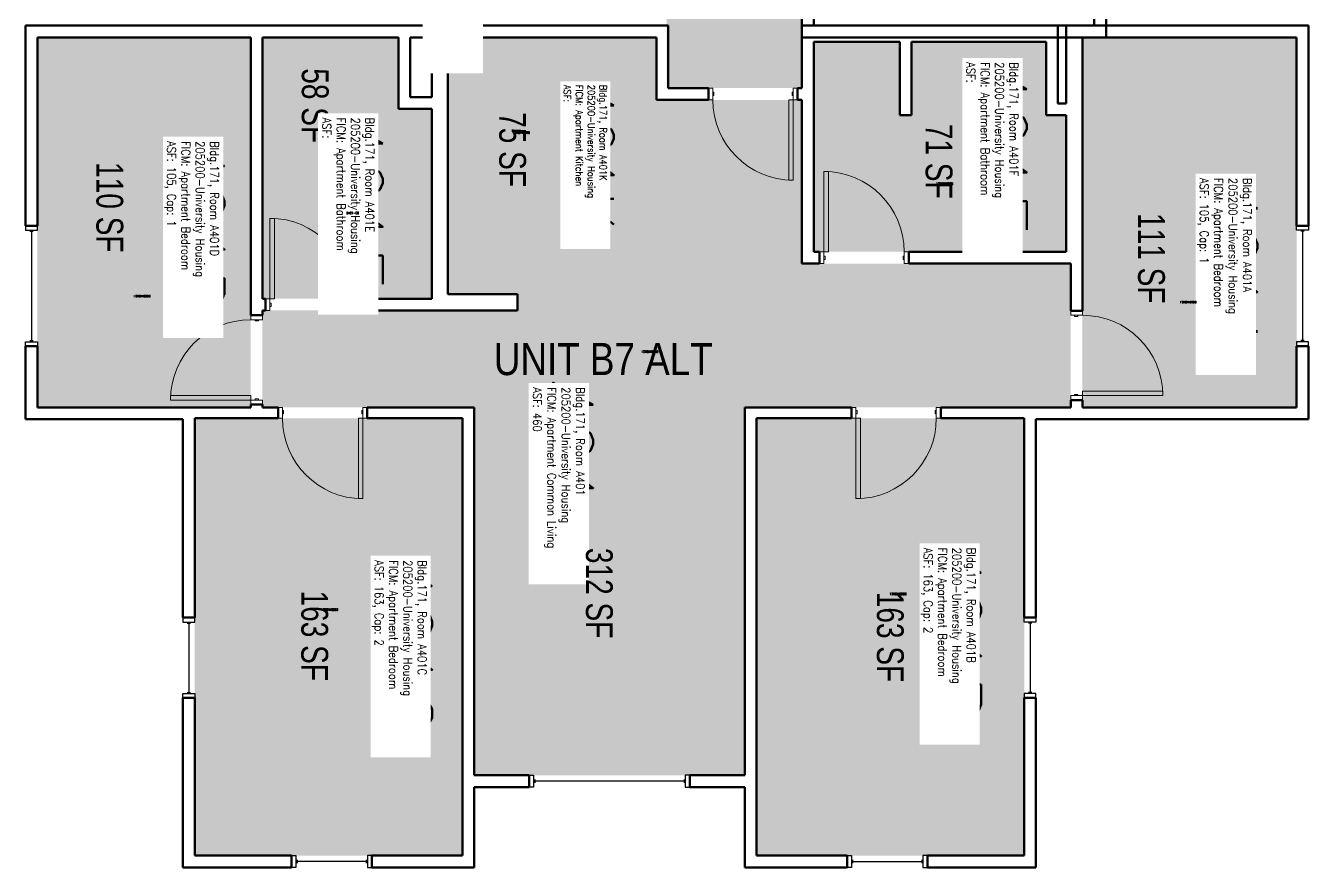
# Model space of a CAD drawing. Header units: inches. Extents: x 88 to 3257, y -489 to 2081.
# Drawn here: x 88 to 662, y -123 to 254 of the extents above; entities that cross this region are included whole.
import ezdxf
from ezdxf.enums import TextEntityAlignment as Align

# ---------------------------------------------------------------- set-up
doc = ezdxf.new("R2010")
doc.units = ezdxf.units.IN
doc.header["$LTSCALE"] = 48
doc.header["$MEASUREMENT"] = 0
for name, color, linetype in [('A-Area-Iden', 1, 'Continuous'), ('A-DOOR', 2, 'Continuous'), ('A-GLAZ', 1, 'Continuous'), ('A-IDEN-RNUM', 7, 'Continuous'), ('A-IDEN-SNUM', 4, 'Continuous'), ('A-IDEN-VNUM', 4, 'Continuous'), ('A-WALL', 5, 'Continuous'), ('AREA-TEXT', 3, 'Continuous'), ('Rooms-Category-Color', 7, 'Continuous'), ('Rooms-College-Color', 7, 'Continuous'), ('Rooms-Department-Color', 7, 'Continuous'), ('Rooms-Division-Color', 7, 'Continuous'), ('Rooms-Information', 7, 'Continuous')]:
    doc.layers.add(name, color=color, linetype=linetype)
doc.styles.add('AREA', font='arial.ttf', dxfattribs={"width": 0.75, "height": 12})
doc.styles.add('ROOMSNUMBER', font='txt.shx', dxfattribs={"height": 0.03})
doc.styles.add('ROOMVNUMBER', font='simplex.shx', dxfattribs={"width": 0.85})
doc.styles.get("Standard").update_dxf_attribs({"font": 'ARIALN.TTF'})

msp = doc.modelspace()

# ---------------------------------------------------------------- hatches: boundary and pattern name
at = {"layer": 'Rooms-Category-Color', "true_color": 0xadadad}
msp.add_hatch(color=253, dxfattribs=at).paths.add_polyline_path([(547.22, 1168.24), (547.22, 1193.24), (464.89, 1193.24), (464.89, 1168.24), (375.5, 1168.24), (375.5, 1082.22), (350.5, 1082.22), (350.5, 999.89), (375.5, 999.89), (375.5, 815.86), (350.5, 815.86), (350.5, 733.53), (375.5, 733.53), (374.88, 226), (435.5, 226), (435.5, 616.78), (460.5, 616.78), (460.5, 699.11), (435.5, 699.11), (435.5, 881.25), (507.5, 881.25), (507.5, 960.25), (435.5, 960.25), (435.5, 1023.88), (495.87, 1084.25), (547.22, 1084.25)])
at = {"layer": 'Rooms-Category-Color', "true_color": 0x728ef3}
for points in [[(92.83, 248.75), (92.83, 82.88), (188.46, 82.88), (188.46, 248.75)], [(193.71, 248.75), (193.71, 131.63), (269.58, 131.63), (269.58, 216.76), (254.69, 216.76), (254.69, 248.75)], [(370.25, 133.63), (276.83, 133.63), (276.83, 248.75), (370.25, 248.75)], [(657.17, 248.75), (657.17, 82.88), (561.17, 82.88), (561.17, 248.75)], [(440.75, 246.75), (440.75, 152.64), (553.92, 152.64), (553.92, 213.81), (544.88, 213.81), (544.88, 246.75), (484.53, 246.75), (484.53, 213.81), (479.28, 213.81), (479.28, 246.75)], [(288.58, -82), (409.82, -82), (409.82, 82.88), (555.92, 82.88), (555.92, 147.39), (435.5, 147.39), (435.5, 220.75), (370.25, 220.75), (370.25, 133.63), (307.96, 133.63), (307.96, 126.38), (193.71, 126.38), (193.71, 82.88), (288.58, 82.88)], [(163.33, -118), (283.33, -118), (283.33, 78), (163.33, 78)], [(415.07, 78), (415.07, -118), (535.07, -118), (535.07, 78)]]:
    msp.add_hatch(color=171, dxfattribs=at).paths.add_polyline_path(points)
at = {"layer": 'Rooms-College-Color', "true_color": 0xadadad}
for points in [[(547.22, 1168.24), (547.22, 1193.24), (464.89, 1193.24), (464.89, 1168.24), (375.5, 1168.24), (375.5, 1082.22), (350.5, 1082.22), (350.5, 999.89), (375.5, 999.89), (375.5, 815.86), (350.5, 815.86), (350.5, 733.53), (375.5, 733.53), (374.88, 226), (435.5, 226), (435.5, 616.78), (460.5, 616.78), (460.5, 699.11), (435.5, 699.11), (435.5, 881.25), (507.5, 881.25), (507.5, 960.25), (435.5, 960.25), (435.5, 1023.88), (495.87, 1084.25), (547.22, 1084.25)], [(92.83, 248.75), (92.83, 82.88), (188.46, 82.88), (188.46, 248.75)], [(193.71, 248.75), (193.71, 131.63), (269.58, 131.63), (269.58, 216.76), (254.69, 216.76), (254.69, 248.75)], [(370.25, 133.63), (276.83, 133.63), (276.83, 248.75), (370.25, 248.75)], [(657.17, 248.75), (657.17, 82.88), (561.17, 82.88), (561.17, 248.75)], [(440.75, 246.75), (440.75, 152.64), (553.92, 152.64), (553.92, 213.81), (544.88, 213.81), (544.88, 246.75), (484.53, 246.75), (484.53, 213.81), (479.28, 213.81), (479.28, 246.75)], [(288.58, -82), (409.82, -82), (409.82, 82.88), (555.92, 82.88), (555.92, 147.39), (435.5, 147.39), (435.5, 220.75), (370.25, 220.75), (370.25, 133.63), (307.96, 133.63), (307.96, 126.38), (193.71, 126.38), (193.71, 82.88), (288.58, 82.88)], [(163.33, -118), (283.33, -118), (283.33, 78), (163.33, 78)], [(415.07, 78), (415.07, -118), (535.07, -118), (535.07, 78)]]:
    msp.add_hatch(color=253, dxfattribs=at).paths.add_polyline_path(points)
at = {"layer": 'Rooms-Department-Color', "true_color": 0xacacac}
msp.add_hatch(color=253, dxfattribs=at).paths.add_polyline_path([(547.22, 1168.24), (547.22, 1193.24), (464.89, 1193.24), (464.89, 1168.24), (375.5, 1168.24), (375.5, 1082.22), (350.5, 1082.22), (350.5, 999.89), (375.5, 999.89), (375.5, 815.86), (350.5, 815.86), (350.5, 733.53), (375.5, 733.53), (374.88, 226), (435.5, 226), (435.5, 616.78), (460.5, 616.78), (460.5, 699.11), (435.5, 699.11), (435.5, 881.25), (507.5, 881.25), (507.5, 960.25), (435.5, 960.25), (435.5, 1023.88), (495.87, 1084.25), (547.22, 1084.25)])
at = {"layer": 'Rooms-Department-Color', "true_color": 0x604aed}
for points in [[(92.83, 248.75), (92.83, 82.88), (188.46, 82.88), (188.46, 248.75)], [(193.71, 248.75), (193.71, 131.63), (269.58, 131.63), (269.58, 216.76), (254.69, 216.76), (254.69, 248.75)], [(370.25, 133.63), (276.83, 133.63), (276.83, 248.75), (370.25, 248.75)], [(657.17, 248.75), (657.17, 82.88), (561.17, 82.88), (561.17, 248.75)], [(440.75, 246.75), (440.75, 152.64), (553.92, 152.64), (553.92, 213.81), (544.88, 213.81), (544.88, 246.75), (484.53, 246.75), (484.53, 213.81), (479.28, 213.81), (479.28, 246.75)], [(288.58, -82), (409.82, -82), (409.82, 82.88), (555.92, 82.88), (555.92, 147.39), (435.5, 147.39), (435.5, 220.75), (370.25, 220.75), (370.25, 133.63), (307.96, 133.63), (307.96, 126.38), (193.71, 126.38), (193.71, 82.88), (288.58, 82.88)], [(163.33, -118), (283.33, -118), (283.33, 78), (163.33, 78)], [(415.07, 78), (415.07, -118), (535.07, -118), (535.07, 78)]]:
    msp.add_hatch(color=173, dxfattribs=at).paths.add_polyline_path(points)
at = {"layer": 'Rooms-Division-Color', "true_color": 0xadadad}
msp.add_hatch(color=253, dxfattribs=at).paths.add_polyline_path([(547.22, 1168.24), (547.22, 1193.24), (464.89, 1193.24), (464.89, 1168.24), (375.5, 1168.24), (375.5, 1082.22), (350.5, 1082.22), (350.5, 999.89), (375.5, 999.89), (375.5, 815.86), (350.5, 815.86), (350.5, 733.53), (375.5, 733.53), (374.88, 226), (435.5, 226), (435.5, 616.78), (460.5, 616.78), (460.5, 699.11), (435.5, 699.11), (435.5, 881.25), (507.5, 881.25), (507.5, 960.25), (435.5, 960.25), (435.5, 1023.88), (495.87, 1084.25), (547.22, 1084.25)])
at = {"layer": 'Rooms-Division-Color', "true_color": 0x604aed}
for points in [[(92.83, 248.75), (92.83, 82.88), (188.46, 82.88), (188.46, 248.75)], [(193.71, 248.75), (193.71, 131.63), (269.58, 131.63), (269.58, 216.76), (254.69, 216.76), (254.69, 248.75)], [(370.25, 133.63), (276.83, 133.63), (276.83, 248.75), (370.25, 248.75)], [(657.17, 248.75), (657.17, 82.88), (561.17, 82.88), (561.17, 248.75)], [(440.75, 246.75), (440.75, 152.64), (553.92, 152.64), (553.92, 213.81), (544.88, 213.81), (544.88, 246.75), (484.53, 246.75), (484.53, 213.81), (479.28, 213.81), (479.28, 246.75)], [(288.58, -82), (409.82, -82), (409.82, 82.88), (555.92, 82.88), (555.92, 147.39), (435.5, 147.39), (435.5, 220.75), (370.25, 220.75), (370.25, 133.63), (307.96, 133.63), (307.96, 126.38), (193.71, 126.38), (193.71, 82.88), (288.58, 82.88)], [(163.33, -118), (283.33, -118), (283.33, 78), (163.33, 78)], [(415.07, 78), (415.07, -118), (535.07, -118), (535.07, 78)]]:
    msp.add_hatch(color=173, dxfattribs=at).paths.add_polyline_path(points)

# ---------------------------------------------------------------- linework, layer by layer
at = {"layer": 'A-DOOR', "linetype": 'Continuous', "lineweight": 18}
for points in [[(395.54, 226), (393.54, 226), (393.54, 220.75), (395.54, 220.75)], [(395.54, 226), (393.54, 226), (393.54, 220.75), (395.54, 220.75)], [(395.54, 224.25), (396.04, 224.25), (396.04, 222.75), (395.54, 222.75)], [(395.54, 224.25), (396.04, 224.25), (396.04, 222.75), (395.54, 222.75)], [(431.54, 224.25), (431.04, 224.25), (431.04, 222.75), (431.54, 222.75)], [(431.54, 224.25), (431.04, 224.25), (431.04, 222.75), (431.54, 222.75)], [(431.54, 226), (433.54, 226), (433.54, 220.75), (431.54, 220.75)], [(431.54, 226), (433.54, 226), (433.54, 220.75), (431.54, 220.75)], [(431.54, 220.75), (429.54, 220.75), (429.54, 184.75), (431.54, 184.75)], [(431.54, 220.75), (429.54, 220.75), (429.54, 184.75), (431.54, 184.75)], [(445.32, 152.64), (447.32, 152.64), (447.32, 188.64), (445.32, 188.64)], [(445.32, 152.64), (447.32, 152.64), (447.32, 188.64), (445.32, 188.64)], [(197.08, 131.63), (199.08, 131.63), (199.08, 167.63), (197.08, 167.63)], [(197.08, 131.63), (199.08, 131.63), (199.08, 167.63), (197.08, 167.63)], [(445.32, 147.39), (443.32, 147.39), (443.32, 152.64), (445.32, 152.64)], [(445.32, 147.39), (443.32, 147.39), (443.32, 152.64), (445.32, 152.64)], [(445.32, 149.14), (445.82, 149.14), (445.82, 150.64), (445.32, 150.64)], [(445.32, 149.14), (445.82, 149.14), (445.82, 150.64), (445.32, 150.64)], [(481.32, 149.14), (480.82, 149.14), (480.82, 150.64), (481.32, 150.64)], [(481.32, 149.14), (480.82, 149.14), (480.82, 150.64), (481.32, 150.64)], [(481.32, 147.39), (483.32, 147.39), (483.32, 152.64), (481.32, 152.64)], [(481.32, 147.39), (483.32, 147.39), (483.32, 152.64), (481.32, 152.64)], [(197.08, 126.38), (195.08, 126.38), (195.08, 131.63), (197.08, 131.63)], [(197.08, 126.38), (195.08, 126.38), (195.08, 131.63), (197.08, 131.63)], [(197.08, 128.13), (197.58, 128.13), (197.58, 129.63), (197.08, 129.63)], [(197.08, 128.13), (197.58, 128.13), (197.58, 129.63), (197.08, 129.63)], [(233.08, 128.13), (232.58, 128.13), (232.58, 129.63), (233.08, 129.63)], [(233.08, 128.13), (232.58, 128.13), (232.58, 129.63), (233.08, 129.63)], [(233.08, 126.38), (235.08, 126.38), (235.08, 131.63), (233.08, 131.63)], [(233.08, 126.38), (235.08, 126.38), (235.08, 131.63), (233.08, 131.63)], [(193.71, 122.2), (193.71, 124.2), (188.46, 124.2), (188.46, 122.2)], [(193.71, 122.2), (193.71, 124.2), (188.46, 124.2), (188.46, 122.2)], [(191.96, 122.2), (191.96, 121.7), (190.46, 121.7), (190.46, 122.2)], [(191.96, 122.2), (191.96, 121.7), (190.46, 121.7), (190.46, 122.2)], [(555.92, 124.19), (555.92, 126.19), (561.17, 126.19), (561.17, 124.19)], [(555.92, 124.19), (555.92, 126.19), (561.17, 126.19), (561.17, 124.19)], [(557.67, 124.19), (557.67, 123.69), (559.17, 123.69), (559.17, 124.19)], [(557.67, 124.19), (557.67, 123.69), (559.17, 123.69), (559.17, 124.19)], [(188.46, 86.2), (188.46, 88.2), (152.46, 88.2), (152.46, 86.2)], [(188.46, 86.2), (188.46, 88.2), (152.46, 88.2), (152.46, 86.2)], [(191.96, 86.2), (191.96, 86.7), (190.46, 86.7), (190.46, 86.2)], [(191.96, 86.2), (191.96, 86.7), (190.46, 86.7), (190.46, 86.2)], [(555.92, 88.19), (555.92, 86.19), (561.17, 86.19), (561.17, 88.19)], [(555.92, 88.19), (555.92, 86.19), (561.17, 86.19), (561.17, 88.19)], [(557.67, 88.19), (557.67, 88.69), (559.17, 88.69), (559.17, 88.19)], [(557.67, 88.19), (557.67, 88.69), (559.17, 88.69), (559.17, 88.19)], [(561.17, 88.19), (561.17, 90.19), (597.17, 90.19), (597.17, 88.19)], [(561.17, 88.19), (561.17, 90.19), (597.17, 90.19), (597.17, 88.19)], [(193.71, 86.2), (193.71, 84.2), (188.46, 84.2), (188.46, 86.2)], [(193.71, 86.2), (193.71, 84.2), (188.46, 84.2), (188.46, 86.2)], [(202.7, 82.88), (200.7, 82.88), (200.7, 78), (202.7, 78)], [(202.7, 82.88), (200.7, 82.88), (200.7, 78), (202.7, 78)], [(202.7, 81.5), (203.2, 81.5), (203.2, 80), (202.7, 80)], [(202.7, 81.5), (203.2, 81.5), (203.2, 80), (202.7, 80)], [(238.7, 81.5), (238.2, 81.5), (238.2, 80), (238.7, 80)], [(238.7, 81.5), (238.2, 81.5), (238.2, 80), (238.7, 80)], [(238.7, 82.88), (240.7, 82.88), (240.7, 78), (238.7, 78)], [(238.7, 82.88), (240.7, 82.88), (240.7, 78), (238.7, 78)], [(459.7, 82.88), (457.7, 82.88), (457.7, 78), (459.7, 78)], [(459.7, 82.88), (457.7, 82.88), (457.7, 78), (459.7, 78)], [(459.7, 81.5), (460.2, 81.5), (460.2, 80), (459.7, 80)], [(459.7, 81.5), (460.2, 81.5), (460.2, 80), (459.7, 80)], [(495.7, 81.5), (495.2, 81.5), (495.2, 80), (495.7, 80)], [(495.7, 81.5), (495.2, 81.5), (495.2, 80), (495.7, 80)], [(495.7, 82.88), (497.7, 82.88), (497.7, 78), (495.7, 78)], [(495.7, 82.88), (497.7, 82.88), (497.7, 78), (495.7, 78)], [(238.7, 78), (236.7, 78), (236.7, 42), (238.7, 42)], [(238.7, 78), (236.7, 78), (236.7, 42), (238.7, 42)], [(459.7, 78), (461.7, 78), (461.7, 42), (459.7, 42)], [(459.7, 78), (461.7, 78), (461.7, 42), (459.7, 42)]]:
    msp.add_lwpolyline(points, close=True, dxfattribs=at)
at = {"layer": 'A-DOOR', "linetype": 'Continuous', "lineweight": 18, "extrusion": (0, 0, -1)}
for centre, start, end in [((-431.54, 220.75), 270, 0), ((-431.54, 220.75), 270, 0), ((-445.32, 152.64), 90, 180), ((-445.32, 152.64), 90, 180), ((-197.08, 131.63), 90, 180), ((-197.08, 131.63), 90, 180), ((-188.46, 86.2), 0, 90), ((-188.46, 86.2), 0, 90), ((-238.7, 78), 270, 0), ((-238.7, 78), 270, 0)]:
    msp.add_arc(centre, 36, start, end, dxfattribs=at)
at = {"layer": 'A-DOOR', "linetype": 'Continuous', "lineweight": 18}
for centre, start, end in [((561.17, 88.19), 0, 90), ((561.17, 88.19), 0, 90), ((459.7, 78), 270, 0), ((459.7, 78), 270, 0)]:
    msp.add_arc(centre, 36, start, end, dxfattribs=at)
at = {"layer": 'A-GLAZ', "linetype": 'Continuous', "lineweight": 25}
for p, q in [((89.46, 161.84), (90.96, 161.84)), ((89.46, 161.84), (90.96, 161.84)), ((90.21, 161.84), (90.21, 112.84)), ((90.21, 161.84), (90.21, 112.84)), ((660.54, 161.84), (659.04, 161.84)), ((660.54, 161.84), (659.04, 161.84)), ((659.79, 161.84), (659.79, 112.84)), ((659.79, 161.84), (659.79, 112.84)), ((89.46, 112.84), (90.96, 112.84)), ((89.46, 112.84), (90.96, 112.84)), ((660.54, 112.84), (659.04, 112.84)), ((660.54, 112.84), (659.04, 112.84)), ((159.96, -13.81), (161.46, -13.81)), ((159.96, -13.81), (161.46, -13.81)), ((160.71, -13.81), (160.71, -44.81)), ((160.71, -13.81), (160.71, -44.81)), ((538.44, -13.81), (536.94, -13.81)), ((538.44, -13.81), (536.94, -13.81)), ((537.69, -13.81), (537.69, -44.81)), ((537.69, -13.81), (537.69, -44.81)), ((159.96, -44.81), (161.46, -44.81)), ((159.96, -44.81), (161.46, -44.81)), ((538.44, -44.81), (536.94, -44.81)), ((538.44, -44.81), (536.94, -44.81)), ((315.71, -83.87), (315.71, -85.37)), ((315.71, -83.87), (315.71, -85.37)), ((382.71, -84.62), (315.71, -84.62)), ((382.71, -84.62), (315.71, -84.62)), ((382.71, -83.87), (382.71, -85.37)), ((382.71, -83.87), (382.71, -85.37)), ((209.21, -119.87), (209.21, -121.37)), ((209.21, -119.87), (209.21, -121.37)), ((240.21, -120.62), (209.21, -120.62)), ((240.21, -120.62), (209.21, -120.62)), ((240.21, -119.87), (240.21, -121.37)), ((240.21, -119.87), (240.21, -121.37)), ((458.19, -119.87), (458.19, -121.37)), ((458.19, -119.87), (458.19, -121.37)), ((458.19, -120.62), (489.19, -120.62)), ((458.19, -120.62), (489.19, -120.62)), ((489.19, -119.87), (489.19, -121.37)), ((489.19, -119.87), (489.19, -121.37))]:
    msp.add_line(p, q, dxfattribs=at)
for points in [[(92.83, 162.34), (92.83, 164.34), (87.58, 164.34), (87.58, 162.34)], [(92.83, 162.34), (92.83, 164.34), (87.58, 164.34), (87.58, 162.34)], [(657.17, 162.34), (657.17, 164.34), (662.42, 164.34), (662.42, 162.34)], [(657.17, 162.34), (657.17, 164.34), (662.42, 164.34), (662.42, 162.34)], [(92.83, 112.34), (92.83, 110.34), (87.58, 110.34), (87.58, 112.34)], [(92.83, 112.34), (92.83, 110.34), (87.58, 110.34), (87.58, 112.34)], [(657.17, 112.34), (657.17, 110.34), (662.42, 110.34), (662.42, 112.34)], [(657.17, 112.34), (657.17, 110.34), (662.42, 110.34), (662.42, 112.34)], [(163.33, -13.31), (163.33, -11.31), (158.08, -11.31), (158.08, -13.31)], [(163.33, -13.31), (163.33, -11.31), (158.08, -11.31), (158.08, -13.31)], [(535.07, -13.31), (535.07, -11.31), (540.32, -11.31), (540.32, -13.31)], [(535.07, -13.31), (535.07, -11.31), (540.32, -11.31), (540.32, -13.31)], [(163.33, -45.31), (163.33, -47.31), (158.08, -47.31), (158.08, -45.31)], [(163.33, -45.31), (163.33, -47.31), (158.08, -47.31), (158.08, -45.31)], [(535.07, -45.31), (535.07, -47.31), (540.32, -47.31), (540.32, -45.31)], [(535.07, -45.31), (535.07, -47.31), (540.32, -47.31), (540.32, -45.31)], [(315.21, -87.25), (313.21, -87.25), (313.21, -82), (315.21, -82)], [(315.21, -87.25), (313.21, -87.25), (313.21, -82), (315.21, -82)], [(383.21, -87.25), (385.21, -87.25), (385.21, -82), (383.21, -82)], [(383.21, -87.25), (385.21, -87.25), (385.21, -82), (383.21, -82)], [(208.71, -123.25), (206.71, -123.25), (206.71, -118), (208.71, -118)], [(208.71, -123.25), (206.71, -123.25), (206.71, -118), (208.71, -118)], [(240.71, -123.25), (242.71, -123.25), (242.71, -118), (240.71, -118)], [(240.71, -123.25), (242.71, -123.25), (242.71, -118), (240.71, -118)], [(457.69, -123.25), (455.69, -123.25), (455.69, -118), (457.69, -118)], [(457.69, -123.25), (455.69, -123.25), (455.69, -118), (457.69, -118)], [(489.69, -123.25), (491.69, -123.25), (491.69, -118), (489.69, -118)], [(489.69, -123.25), (491.69, -123.25), (491.69, -118), (489.69, -118)]]:
    msp.add_lwpolyline(points, close=True, dxfattribs=at)
at = {"layer": 'A-WALL', "linetype": 'Continuous', "lineweight": 50}
for p, q in [((435.5, 248.75), (435.5, 377.38)), ((435.5, 248.75), (435.5, 377.38)), ((440.75, 372.75), (440.75, 254)), ((440.75, 372.75), (440.75, 254)), ((566.5, 254), (566.5, 264.88)), ((566.5, 254), (566.5, 264.88)), ((571.75, 264.88), (571.75, 248.75)), ((571.75, 264.88), (571.75, 248.75)), ((87.58, 164.34), (87.58, 254)), ((87.58, 254), (375.5, 254)), ((87.58, 164.34), (87.58, 254)), ((87.58, 254), (375.5, 254)), ((375.5, 254), (375.5, 226)), ((375.5, 254), (375.5, 226)), ((435.5, 254), (550.13, 254)), ((435.5, 226), (435.5, 254)), ((435.5, 254), (550.13, 254)), ((435.5, 226), (435.5, 254)), ((440.75, 254), (566.5, 254)), ((440.75, 254), (566.5, 254)), ((550.13, 254), (550.13, 219.06)), ((550.13, 254), (550.13, 219.06)), ((553.92, 254), (662.42, 254)), ((553.92, 219.06), (553.92, 254)), ((553.92, 254), (662.42, 254)), ((553.92, 219.06), (553.92, 254)), ((662.42, 254), (662.42, 164.34)), ((662.42, 254), (662.42, 164.34)), ((92.83, 248.75), (92.83, 164.34)), ((188.46, 248.75), (92.83, 248.75)), ((92.83, 248.75), (92.83, 164.34)), ((188.46, 248.75), (92.83, 248.75)), ((188.46, 124.2), (188.46, 248.75)), ((188.46, 124.2), (188.46, 248.75)), ((254.69, 248.75), (193.71, 248.75)), ((193.71, 248.75), (193.71, 131.63)), ((254.69, 248.75), (193.71, 248.75)), ((193.71, 248.75), (193.71, 131.63)), ((254.69, 216.76), (254.69, 248.75)), ((254.69, 216.76), (254.69, 248.75)), ((269.58, 248.75), (259.94, 248.75)), ((259.94, 248.75), (259.94, 222.01)), ((269.58, 248.75), (259.94, 248.75)), ((259.94, 248.75), (259.94, 222.01)), ((269.58, 222.01), (269.58, 248.75)), ((269.58, 222.01), (269.58, 248.75)), ((370.25, 248.75), (276.83, 248.75)), ((276.83, 248.75), (276.83, 133.63)), ((370.25, 248.75), (276.83, 248.75)), ((276.83, 248.75), (276.83, 133.63)), ((370.25, 220.75), (370.25, 248.75)), ((370.25, 220.75), (370.25, 248.75)), ((571.75, 248.75), (435.5, 248.75)), ((571.75, 248.75), (435.5, 248.75)), ((657.17, 248.75), (561.17, 248.75)), ((561.17, 248.75), (561.17, 152.01)), ((657.17, 248.75), (561.17, 248.75)), ((561.17, 248.75), (561.17, 152.01)), ((657.17, 164.34), (657.17, 248.75)), ((657.17, 164.34), (657.17, 248.75)), ((479.28, 246.75), (440.75, 246.75)), ((440.75, 246.75), (440.75, 152.64)), ((479.28, 246.75), (440.75, 246.75)), ((440.75, 246.75), (440.75, 152.64)), ((479.28, 213.81), (479.28, 246.75)), ((479.28, 213.81), (479.28, 246.75)), ((544.88, 246.75), (484.53, 246.75)), ((484.53, 246.75), (484.53, 213.81)), ((544.88, 246.75), (484.53, 246.75)), ((484.53, 246.75), (484.53, 213.81)), ((544.88, 213.81), (544.88, 246.75)), ((544.88, 213.81), (544.88, 246.75)), ((375.5, 226), (393.54, 226)), ((375.5, 226), (393.54, 226)), ((393.54, 226), (393.54, 220.75)), ((393.54, 226), (393.54, 220.75)), ((433.54, 220.75), (433.54, 226)), ((433.54, 226), (435.5, 226)), ((433.54, 220.75), (433.54, 226)), ((433.54, 226), (435.5, 226)), ((259.94, 222.01), (269.58, 222.01)), ((259.94, 222.01), (269.58, 222.01)), ((393.54, 220.75), (370.25, 220.75)), ((393.54, 220.75), (370.25, 220.75)), ((435.5, 220.75), (433.54, 220.75)), ((435.5, 220.75), (433.54, 220.75)), ((435.5, 147.39), (435.5, 220.75)), ((435.5, 147.39), (435.5, 220.75)), ((550.13, 219.06), (553.92, 219.06)), ((550.13, 219.06), (553.92, 219.06)), ((269.58, 216.76), (254.69, 216.76)), ((269.58, 216.76), (254.69, 216.76)), ((269.58, 131.63), (269.58, 216.76)), ((269.58, 131.63), (269.58, 216.76)), ((484.53, 213.81), (479.28, 213.81)), ((484.53, 213.81), (479.28, 213.81)), ((553.92, 213.81), (544.88, 213.81)), ((553.92, 213.81), (544.88, 213.81)), ((553.92, 152.64), (553.92, 213.81)), ((553.92, 152.64), (553.92, 213.81)), ((92.83, 164.34), (87.58, 164.34)), ((92.83, 164.34), (87.58, 164.34)), ((662.42, 164.34), (657.17, 164.34)), ((662.42, 164.34), (657.17, 164.34)), ((440.75, 152.64), (443.32, 152.64)), ((440.75, 152.64), (443.32, 152.64)), ((443.32, 152.64), (443.32, 147.39)), ((443.32, 152.64), (443.32, 147.39)), ((483.32, 152.64), (553.92, 152.64)), ((483.32, 147.39), (483.32, 152.64)), ((483.32, 152.64), (553.92, 152.64)), ((483.32, 147.39), (483.32, 152.64)), ((561.17, 152.01), (561.17, 126.19)), ((561.17, 152.01), (561.17, 126.19)), ((443.32, 147.39), (435.5, 147.39)), ((443.32, 147.39), (435.5, 147.39)), ((555.92, 147.39), (483.32, 147.39)), ((555.92, 147.39), (483.32, 147.39)), ((555.92, 126.19), (555.92, 147.39)), ((555.92, 126.19), (555.92, 147.39)), ((276.83, 133.63), (307.96, 133.63)), ((276.83, 133.63), (307.96, 133.63)), ((307.96, 133.63), (307.96, 126.38)), ((307.96, 133.63), (307.96, 126.38)), ((193.71, 131.63), (195.08, 131.63)), ((193.71, 131.63), (195.08, 131.63)), ((195.08, 131.63), (195.08, 126.38)), ((195.08, 131.63), (195.08, 126.38)), ((235.08, 126.38), (235.08, 131.63)), ((235.08, 131.63), (269.58, 131.63)), ((235.08, 126.38), (235.08, 131.63)), ((235.08, 131.63), (269.58, 131.63)), ((193.71, 124.2), (188.46, 124.2)), ((193.71, 124.2), (188.46, 124.2)), ((195.08, 126.38), (193.71, 126.38)), ((193.71, 126.38), (193.71, 124.2)), ((195.08, 126.38), (193.71, 126.38)), ((193.71, 126.38), (193.71, 124.2)), ((272.33, 126.38), (235.08, 126.38)), ((272.33, 126.38), (235.08, 126.38)), ((307.96, 126.38), (272.33, 126.38)), ((307.96, 126.38), (272.33, 126.38)), ((561.17, 126.19), (555.92, 126.19)), ((561.17, 126.19), (555.92, 126.19)), ((87.58, 77.63), (87.58, 110.34)), ((87.58, 110.34), (92.83, 110.34)), ((87.58, 77.63), (87.58, 110.34)), ((87.58, 110.34), (92.83, 110.34)), ((92.83, 110.34), (92.83, 82.88)), ((92.83, 110.34), (92.83, 82.88)), ((657.17, 82.88), (657.17, 110.34)), ((657.17, 110.34), (662.42, 110.34)), ((657.17, 82.88), (657.17, 110.34)), ((657.17, 110.34), (662.42, 110.34)), ((662.42, 110.34), (662.42, 77.63)), ((662.42, 110.34), (662.42, 77.63)), ((92.83, 82.88), (158.71, 82.88)), ((92.83, 82.88), (158.71, 82.88)), ((158.71, 82.88), (188.46, 82.88)), ((158.71, 82.88), (188.46, 82.88)), ((188.46, 82.88), (188.46, 84.2)), ((188.46, 84.2), (193.71, 84.2)), ((188.46, 82.88), (188.46, 84.2)), ((188.46, 84.2), (193.71, 84.2)), ((193.71, 84.2), (193.71, 82.88)), ((193.71, 84.2), (193.71, 82.88)), ((193.71, 82.88), (200.7, 82.88)), ((193.71, 82.88), (200.7, 82.88)), ((200.7, 82.88), (200.7, 78)), ((200.7, 82.88), (200.7, 78)), ((240.7, 78), (240.7, 82.88)), ((240.7, 82.88), (288.58, 82.88)), ((240.7, 78), (240.7, 82.88)), ((240.7, 82.88), (288.58, 82.88)), ((288.58, 82.88), (288.58, -82)), ((288.58, 82.88), (288.58, -82)), ((409.82, 82.88), (457.7, 82.88)), ((409.82, -82), (409.82, 82.88)), ((409.82, 82.88), (457.7, 82.88)), ((409.82, -82), (409.82, 82.88)), ((457.7, 82.88), (457.7, 78)), ((457.7, 82.88), (457.7, 78)), ((497.7, 78), (497.7, 82.88)), ((497.7, 82.88), (540.32, 82.88)), ((497.7, 78), (497.7, 82.88)), ((497.7, 82.88), (540.32, 82.88)), ((540.32, 82.88), (555.92, 82.88)), ((540.32, 82.88), (555.92, 82.88)), ((555.92, 82.88), (555.92, 86.19)), ((555.92, 86.19), (561.17, 86.19)), ((555.92, 82.88), (555.92, 86.19)), ((555.92, 86.19), (561.17, 86.19)), ((561.17, 86.19), (561.17, 82.88)), ((561.17, 86.19), (561.17, 82.88)), ((561.17, 82.88), (657.17, 82.88)), ((561.17, 82.88), (657.17, 82.88)), ((158.08, 77.63), (87.58, 77.63)), ((158.08, 77.63), (87.58, 77.63)), ((158.08, -11.31), (158.08, 77.63)), ((158.08, -11.31), (158.08, 77.63)), ((163.33, 78), (163.33, -11.31)), ((200.7, 78), (163.33, 78)), ((163.33, 78), (163.33, -11.31)), ((200.7, 78), (163.33, 78)), ((283.33, 78), (240.7, 78)), ((283.33, 78), (240.7, 78)), ((283.33, -118), (283.33, 78)), ((283.33, -118), (283.33, 78)), ((457.7, 78), (415.07, 78)), ((415.07, 78), (415.07, -118)), ((457.7, 78), (415.07, 78)), ((415.07, 78), (415.07, -118)), ((535.07, 78), (497.7, 78)), ((535.07, 78), (497.7, 78)), ((535.07, -11.31), (535.07, 78)), ((535.07, -11.31), (535.07, 78)), ((662.42, 77.63), (540.32, 77.63)), ((540.32, 77.63), (540.32, -11.31)), ((662.42, 77.63), (540.32, 77.63)), ((540.32, 77.63), (540.32, -11.31)), ((163.33, -11.31), (158.08, -11.31)), ((163.33, -11.31), (158.08, -11.31)), ((540.32, -11.31), (535.07, -11.31)), ((540.32, -11.31), (535.07, -11.31)), ((158.08, -123.25), (158.08, -47.31)), ((158.08, -47.31), (163.33, -47.31)), ((158.08, -123.25), (158.08, -47.31)), ((158.08, -47.31), (163.33, -47.31)), ((163.33, -47.31), (163.33, -118)), ((163.33, -47.31), (163.33, -118)), ((535.07, -118), (535.07, -47.31)), ((535.07, -47.31), (540.32, -47.31)), ((535.07, -118), (535.07, -47.31)), ((535.07, -47.31), (540.32, -47.31)), ((540.32, -47.31), (540.32, -123.25)), ((540.32, -47.31), (540.32, -123.25)), ((288.58, -82), (313.21, -82)), ((288.58, -82), (313.21, -82)), ((313.21, -82), (313.21, -87.25)), ((313.21, -82), (313.21, -87.25)), ((385.21, -87.25), (385.21, -82)), ((385.21, -82), (409.82, -82)), ((385.21, -87.25), (385.21, -82)), ((385.21, -82), (409.82, -82)), ((313.21, -87.25), (288.58, -87.25)), ((288.58, -87.25), (288.58, -123.25)), ((313.21, -87.25), (288.58, -87.25)), ((288.58, -87.25), (288.58, -123.25)), ((409.82, -87.25), (385.21, -87.25)), ((409.82, -87.25), (385.21, -87.25)), ((409.82, -123.25), (409.82, -87.25)), ((409.82, -123.25), (409.82, -87.25)), ((163.33, -118), (206.71, -118)), ((163.33, -118), (206.71, -118)), ((206.71, -118), (206.71, -123.25)), ((206.71, -118), (206.71, -123.25)), ((242.71, -123.25), (242.71, -118)), ((242.71, -118), (283.33, -118)), ((242.71, -123.25), (242.71, -118)), ((242.71, -118), (283.33, -118)), ((415.07, -118), (455.69, -118)), ((415.07, -118), (455.69, -118)), ((455.69, -118), (455.69, -123.25)), ((455.69, -118), (455.69, -123.25)), ((491.69, -123.25), (491.69, -118)), ((491.69, -118), (535.07, -118)), ((491.69, -123.25), (491.69, -118)), ((491.69, -118), (535.07, -118)), ((206.71, -123.25), (158.08, -123.25)), ((206.71, -123.25), (158.08, -123.25)), ((288.58, -123.25), (242.71, -123.25)), ((288.58, -123.25), (242.71, -123.25)), ((455.69, -123.25), (409.82, -123.25)), ((455.69, -123.25), (409.82, -123.25)), ((540.32, -123.25), (491.69, -123.25)), ((540.32, -123.25), (491.69, -123.25))]:
    msp.add_line(p, q, dxfattribs=at)

# ---------------------------------------------------------------- texts
at = {"layer": 'A-Area-Iden', "linetype": 'ByBlock'}
msp.add_text('UNIT B7 ALT', height=14.4, dxfattribs=at).set_placement((346.45, 97.38), align=Align.CENTER)
at = {"layer": 'A-IDEN-RNUM', "style": 'ROOMSNUMBER', "width": 0.85}
for s, p in [('0401-K0', (309.73, 205.58)), ('0401-F0', (499.41, 182.66)), ('0401-E0', (234.12, 169.49)), ('0401-D0', (139.68, 132.24)), ('0401-A0', (608.53, 129.55)), ('0401-00', (367.3, 107.35)), ('0401-B0', (478.53, -1.23)), ('0401-C0', (223.8, -8.22))]:
    msp.add_text(s, height=1, dxfattribs=at).set_placement(p, align=Align.CENTER)
at = {"layer": 'A-IDEN-SNUM', "style": 'ROOMSNUMBER', "width": 0.85}
for s, p in [('1710A401K0', (309.73, 205.58)), ('1710A401F0', (499.41, 182.66)), ('1710A401E0', (234.12, 169.49)), ('1710A401D0', (139.68, 132.24)), ('1710A401A0', (608.53, 129.55)), ('1710A40100', (367.3, 107.35)), ('1710A401B0', (478.53, -1.23)), ('1710A401C0', (223.8, -8.22))]:
    msp.add_text(s, height=1, dxfattribs=at).set_placement(p, align=Align.CENTER)
at = {"layer": 'A-IDEN-VNUM', "style": 'ROOMVNUMBER', "width": 0.85}
for s, height, p in [('401F', 27, (522.75, 199.93)), ('401K', 22.5, (339.99, 195.62)), ('401E', 27, (234.08, 175.07)), ('401D', 27, (163.24, 164.01)), ('401A', 27, (626.07, 146.41)), ('401', 27, (328.45, 67.38)), ('401B', 27, (502.33, -18.23)), ('401C', 27, (256.28, -24.34))]:
    msp.add_text(s, height=height, rotation=270, dxfattribs=at).set_placement(p, align=Align.MIDDLE_CENTER)
at = {"layer": 'AREA-TEXT', "style": 'AREA', "width": 0.75}
for s, p in [('58 SF', (217.35, 218.13)), ('75 SF', (305.82, 198.47)), ('71 SF', (496.92, 193.24)), ('110 SF', (125.29, 172.57)), ('111 SF', (592.11, 149.75)), ('312 SF', (344.68, -0.33)), ('163 SF', (217.11, -19.45)), ('163 SF', (475.07, -20))]:
    msp.add_text(s, height=12, rotation=270, dxfattribs=at).set_placement(p, align=Align.MIDDLE_CENTER)

# ---------------------------------------------------------------- next in the draw order: texts
at = {"layer": 'Rooms-Information', "attachment_point": 7, "rotation": 270, "style": 'ROOMVNUMBER', "bg_fill": 3, "box_fill_scale": 1.5, "bg_fill_color": 256, "bg_fill_true_color": 13158600, "bg_fill_transparency": 0}
for s, insert, char_height, width in [('Bldg.171, Room A470^M^J205200-University Housing^M^JFICM: Stairway^M^JASF: ', (267.41, 320.98), 3.8571, 86.4), ('Bldg.171, Room A401F^M^J205200-University Housing^M^JFICM: Apartment Bathroom^M^JASF: ', (509.25, 237.64), 3.8571, 86.4), ('Bldg.171, Room A401K^M^J205200-University Housing^M^JFICM: Apartment Kitchen^M^JASF: ', (328.74, 227.5), 3.2143, 72), ('Bldg.171, Room A401E^M^J205200-University Housing^M^JFICM: Apartment Bathroom^M^JASF: ', (220.58, 212.78), 3.8571, 86.4), ('Bldg.171, Room A401D^M^J205200-University Housing^M^JFICM: Apartment Bedroom^M^JASF: 105, Cap: 1', (149.74, 202.26), 3.8571, 86.4), ('Bldg.171, Room A401A^M^J205200-University Housing^M^JFICM: Apartment Bedroom^M^JASF: 105, Cap: 1', (612.57, 185.75), 3.8571, 86.4), ('Bldg.171, Room A401^M^J205200-University Housing^M^JFICM: Apartment Common Living^M^JASF: 460', (314.95, 91.96), 3.8571, 86.4), ('Bldg.171, Room A401B^M^J205200-University Housing^M^JFICM: Apartment Bedroom^M^JASF: 163, Cap: 2', (488.83, 20.02), 3.8571, 86.4), ('Bldg.171, Room A401C^M^J205200-University Housing^M^JFICM: Apartment Bedroom^M^JASF: 163, Cap: 2', (242.78, 14.45), 3.8571, 86.4)]:
    msp.add_mtext(s, dxfattribs=dict(at, insert=insert, char_height=char_height, width=width))

doc.saveas('drawing.dxf')
